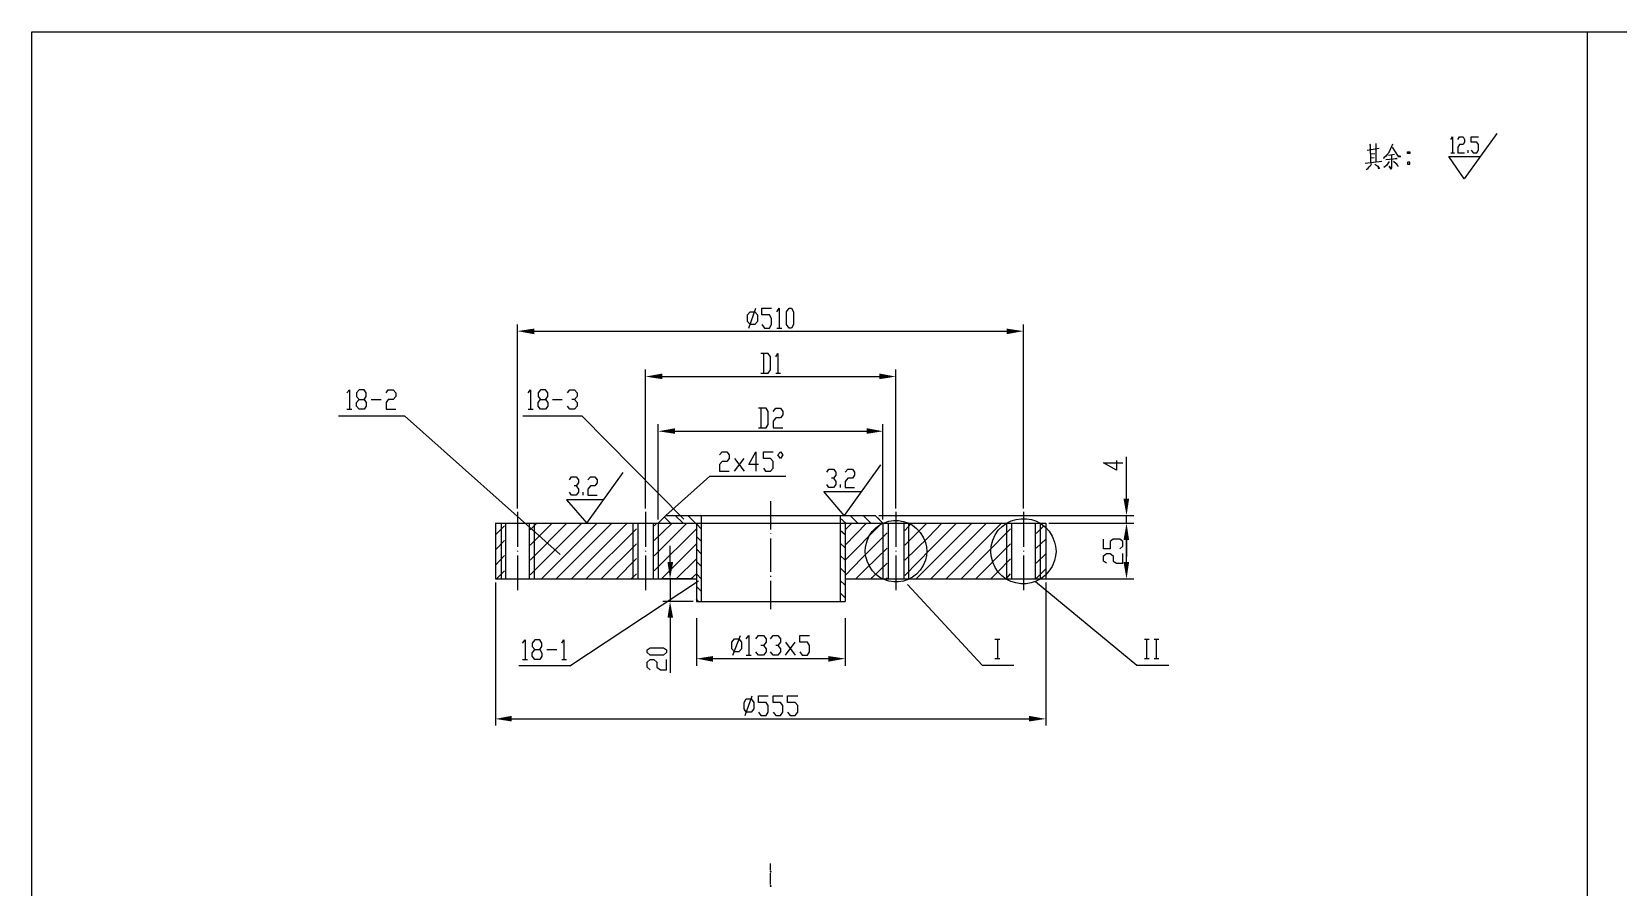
# Model space of a CAD drawing. Header units: millimetres. Extents: x -282 to 814, y -766 to 620.
# Drawn here: x -282 to 277, y -281 to 20 of the extents above; entities that cross this region are included whole.
import ezdxf

# ---------------------------------------------------------------- set-up
doc = ezdxf.new("R2010")
doc.units = ezdxf.units.MM
doc.layers.add('1', color=7, linetype='Continuous')

msp = doc.modelspace()

# ---------------------------------------------------------------- hatches: boundary and pattern name
h = msp.add_hatch(color=0)
h.dxf.hatch_style = 2
h.paths.add_polyline_path([(-105.3, -84.458268), (-105.3, -86.438268), (-111.24, -85.358268)])
h = msp.add_hatch(color=0)
h.dxf.hatch_style = 2
h.paths.add_polyline_path([(61.2, -84.458268), (61.2, -86.438268), (67.14, -85.358268)])
h = msp.add_hatch(color=0)
h.dxf.hatch_style = 2
h.paths.add_polyline_path([(-60.12, -100.298268), (-60.12, -102.278268), (-66.06, -101.378268)])
h = msp.add_hatch(color=0)
h.dxf.hatch_style = 2
h.paths.add_polyline_path([(16.38, -100.298268), (16.38, -102.278268), (22.14, -101.378268)])
h = msp.add_hatch(color=0)
h.dxf.hatch_style = 2
h.paths.add_polyline_path([(-55.62, -119.558268), (-55.62, -121.538268), (-61.56, -120.638268)])
h = msp.add_hatch(color=0)
h.dxf.hatch_style = 2
h.paths.add_polyline_path([(11.88, -119.558268), (11.88, -121.538268), (17.64, -120.638268)])
h = msp.add_hatch(color=0)
h.dxf.hatch_style = 2
h.paths.add_polyline_path([(102.42, -144.398268), (104.4, -144.398268), (103.5, -150.338268)])
h = msp.add_hatch(color=0)
h.dxf.hatch_style = 2
h.paths.add_polyline_path([(102.42, -158.978268), (104.4, -158.978268), (103.5, -153.038268)])
h = msp.add_hatch(color=0)
h.dxf.hatch_style = 2
h.paths.add_polyline_path([(102.42, -158.978268), (104.4, -158.978268), (103.5, -153.038268)])
h = msp.add_hatch(color=0)
h.dxf.hatch_style = 2
h.paths.add_polyline_path([(-58.32, -166.718268), (-56.34, -166.718268), (-57.42, -172.658268)])
h = msp.add_hatch(color=0)
h.dxf.hatch_style = 2
h.paths.add_polyline_path([(102.42, -166.718268), (104.4, -166.718268), (103.5, -172.658268)])
h = msp.add_hatch(color=0)
h.dxf.hatch_style = 2
h.paths.add_polyline_path([(-58.32, -186.338268), (-56.34, -186.338268), (-57.42, -180.578268)])
h = msp.add_hatch(color=0)
h.dxf.hatch_style = 2
h.paths.add_polyline_path([(-42.3, -199.838268), (-42.3, -201.818268), (-48.06, -200.738268)])
h = msp.add_hatch(color=0)
h.dxf.hatch_style = 2
h.paths.add_polyline_path([(-1.62, -199.838268), (-1.62, -201.818268), (4.32, -200.738268)])
h = msp.add_hatch(color=0)
h.dxf.hatch_style = 2
h.paths.add_polyline_path([(-113.22, -220.898268), (-113.22, -222.878268), (-118.98, -221.978268)])
h = msp.add_hatch(color=0)
h.dxf.hatch_style = 2
h.paths.add_polyline_path([(69.12, -220.898268), (69.12, -222.878268), (75.06, -221.978268)])
h = msp.add_hatch(color=0)
h.dxf.hatch_style = 2
h.paths.add_polyline_path([(-21.6, -275.798268), (-21.78, -276.158268), (-22.14, -276.158268), (-22.32, -275.798268), (-22.14, -275.438268), (-21.78, -275.438268)])
h = msp.add_hatch(color=0)
h.dxf.hatch_style = 2
h.paths.add_polyline_path([(-21.6, -280.838268), (-21.78, -281.198268), (-22.14, -281.198268), (-22.32, -280.838268), (-22.14, -280.478268), (-21.78, -280.478268)])

# ---------------------------------------------------------------- linework, layer by layer
at = {"layer": '1', "color": 0, "lineweight": 25}
for points in [[(-282.42, 20.121732), (814.14, 20.121732)], [(-282.42, -765.578268), (-282.42, 20.121732)], [(265.86, 20.121732), (265.86, -765.578268)], [(234, -15.698268), (222.48, -31.718268), (217.08, -23.798268), (228.24, -23.798268)], [(188.28, -21.638268), (192.6, -20.918268)], [(189.18, -19.478268), (189.36, -19.838268), (189.54, -25.778268)], [(191.34, -19.298268), (191.34, -19.478268), (191.34, -25.598268)], [(197.1, -20.558268), (199.26, -23.798268), (200.16, -23.798268), (199.26, -23.618268), (198.72, -23.078268)], [(203.4, -22.178268), (203.4, -22.718268), (202.5, -22.718268), (202.5, -22.178268), (203.4, -22.178268)], [(217.8, -17.858268), (218.34, -16.958268), (218.34, -22.538268)], [(220.32, -17.858268), (220.86, -16.958268), (222.12, -16.958268), (222.66, -17.858268), (222.66, -18.758268), (222.12, -19.658268), (220.86, -19.658268), (220.32, -20.558268), (220.32, -22.538268), (222.66, -22.538268)], [(223.92, -22.538268), (223.92, -21.638268)], [(225, -21.638268), (225.72, -22.538268), (226.98, -22.538268), (227.52, -21.638268), (227.52, -19.658268), (226.98, -18.758268), (225, -18.758268), (225, -16.958268), (227.52, -16.958268)], [(187.56, -26.138268), (193.5, -25.418268)], [(189.72, -26.318268), (189.72, -26.498268), (189.36, -27.218268), (188.82, -27.758268), (188.28, -28.298268), (187.92, -28.478268)], [(189.36, -24.338268), (190.8, -24.158268)], [(189.54, -22.898268), (190.98, -22.718268)], [(190.98, -26.498268), (192.06, -27.218268), (192.42, -27.758268), (192.6, -28.118268), (192.24, -27.578268)], [(196.02, -25.598268), (195.84, -25.958268), (195.12, -27.038268), (194.22, -27.758268)], [(194.94, -24.878268), (198.9, -24.518268), (198.72, -24.518268), (198.18, -24.698268)], [(198, -23.078268), (195.84, -23.438268)], [(196.92, -23.258268), (196.92, -27.218268), (196.92, -27.758268), (196.74, -28.298268), (196.02, -27.218268), (196.74, -28.118268)], [(197.64, -25.418268), (198.54, -26.318268), (198.9, -26.858268), (199.26, -27.398268), (198.9, -26.678268)], [(202.5, -25.778268), (202.5, -26.498268), (203.4, -26.498268), (203.4, -25.778268), (202.5, -25.778268)], [(217.8, -22.538268), (219.06, -22.538268)], [(-29.7, -84.278268), (-27.18, -77.258268)], [(-25.02, -83.018268), (-24.12, -84.278268), (-22.32, -84.278268), (-21.6, -83.018268), (-21.6, -80.858268), (-22.32, -79.598268), (-25.02, -79.598268), (-25.02, -77.258268), (-21.6, -77.258268)], [(-19.8, -78.518268), (-18.9, -77.258268), (-18.9, -84.278268)], [(-15.48, -84.278268), (-16.38, -83.018268), (-16.38, -78.518268), (-15.48, -77.258268), (-14.58, -77.258268), (-13.86, -78.518268), (-13.86, -83.018268), (-14.58, -84.278268), (-15.48, -84.278268)], [(-111.24, -147.818268), (-111.24, -83.018268)], [(-29.16, -83.018268), (-30.06, -81.938268), (-30.06, -79.598268), (-29.16, -78.518268), (-27.54, -78.518268), (-26.64, -79.598268), (-26.64, -81.938268), (-27.54, -83.018268), (-29.16, -83.018268)], [(67.14, -147.818268), (67.14, -83.018268)], [(-105.3, -85.358268), (61.2, -85.358268)], [(-19.8, -84.278268), (-18, -84.278268)], [(-25.38, -100.118268), (-22.86, -100.118268), (-21.96, -99.038268), (-21.96, -94.358268), (-22.86, -93.278268), (-25.38, -93.278268)], [(-24.48, -93.278268), (-24.48, -100.118268)], [(-20.16, -94.358268), (-19.44, -93.278268), (-19.44, -100.118268)], [(-66.06, -147.818268), (-66.06, -98.858268)], [(-20.16, -100.118268), (-18.54, -100.118268)], [(22.14, -147.818268), (22.14, -98.858268)], [(-171.36, -107.138268), (-170.46, -106.058268), (-170.46, -112.898268)], [(-167.04, -112.898268), (-167.94, -111.818268), (-167.94, -110.558268), (-167.04, -109.478268), (-165.24, -109.478268), (-164.52, -108.398268), (-164.52, -107.138268), (-165.24, -106.058268), (-167.04, -106.058268), (-167.94, -107.138268), (-167.94, -108.398268), (-167.04, -109.478268)], [(-157.5, -107.138268), (-156.78, -106.058268), (-154.98, -106.058268), (-154.08, -107.138268), (-154.08, -108.398268), (-154.98, -109.478268), (-156.78, -109.478268), (-157.5, -110.558268), (-157.5, -112.898268), (-154.08, -112.898268)], [(-107.46, -107.138268), (-106.56, -106.058268), (-106.56, -112.898268)], [(-103.14, -112.898268), (-103.86, -111.818268), (-103.86, -110.558268), (-103.14, -109.478268), (-101.34, -109.478268), (-100.44, -108.398268), (-100.44, -107.138268), (-101.34, -106.058268), (-103.14, -106.058268), (-103.86, -107.138268), (-103.86, -108.398268), (-103.14, -109.478268)], [(-93.6, -107.138268), (-92.7, -106.058268), (-91.08, -106.058268), (-90.18, -107.138268), (-90.18, -108.398268), (-91.08, -109.478268), (-91.98, -109.478268)], [(-60.12, -101.378268), (16.38, -101.378268)], [(-165.24, -109.478268), (-164.52, -110.558268), (-164.52, -111.818268), (-165.24, -112.898268), (-167.04, -112.898268)], [(-162.72, -109.478268), (-159.3, -109.478268)], [(-101.34, -109.478268), (-100.44, -110.558268), (-100.44, -111.818268), (-101.34, -112.898268), (-103.14, -112.898268)], [(-98.82, -109.478268), (-95.4, -109.478268)], [(-91.08, -109.478268), (-90.18, -110.558268), (-90.18, -111.818268), (-91.08, -112.898268), (-92.7, -112.898268), (-93.6, -111.818268)], [(-174.24, -115.238268), (-151.02, -115.238268)], [(-171.36, -112.898268), (-169.56, -112.898268)], [(-151.02, -115.238268), (-96.12, -164.018268)], [(-109.26, -115.238268), (-88.56, -115.238268)], [(-107.46, -112.898268), (-105.66, -112.898268)], [(-88.56, -115.238268), (-52.56, -151.598268)], [(-26.28, -119.378268), (-23.58, -119.378268), (-22.86, -118.298268), (-22.86, -113.618268), (-23.58, -112.538268), (-26.28, -112.538268)], [(-25.38, -112.538268), (-25.38, -119.378268)], [(-21.06, -113.618268), (-20.16, -112.538268), (-18.54, -112.538268), (-17.64, -113.618268), (-17.64, -114.878268), (-18.54, -115.958268), (-20.16, -115.958268), (-21.06, -117.038268), (-21.06, -119.378268), (-17.64, -119.378268)], [(-61.56, -151.778268), (-61.56, -118.118268)], [(-55.62, -120.638268), (11.88, -120.638268)], [(17.64, -151.778268), (17.64, -118.118268)], [(-39.96, -128.918268), (-39.06, -127.838268), (-37.44, -127.838268), (-36.54, -128.918268), (-36.54, -130.178268), (-37.44, -131.258268), (-39.06, -131.258268), (-39.96, -132.338268), (-39.96, -134.678268), (-36.54, -134.678268)], [(-26.28, -132.338268), (-29.7, -132.338268), (-27.18, -127.838268), (-27.18, -134.678268)], [(-24.48, -133.598268), (-23.76, -134.678268), (-21.96, -134.678268), (-21.06, -133.598268), (-21.06, -131.258268), (-21.96, -130.178268), (-24.48, -130.178268), (-24.48, -127.838268), (-21.06, -127.838268)], [(-19.44, -128.918268), (-18.54, -127.838268), (-17.64, -128.918268), (-18.54, -130.178268), (-19.44, -128.918268)], [(-34.74, -134.678268), (-31.32, -130.178268)], [(-34.74, -130.178268), (-31.32, -134.678268)], [(16.74, -132.518268), (3.96, -150.338268), (-3.24, -141.878268), (9.9, -141.878268)], [(-2.16, -135.038268), (-1.44, -133.958268), (0.18, -133.958268), (1.08, -135.038268), (1.08, -136.118268), (0.18, -137.198268), (-0.54, -137.198268)], [(4.32, -135.038268), (5.22, -133.958268), (6.84, -133.958268), (7.56, -135.038268), (7.56, -136.118268), (6.84, -137.198268), (5.22, -137.198268), (4.32, -138.278268), (4.32, -140.438268), (7.56, -140.438268)], [(99.9, -130.898268), (99.9, -134.318268), (95.4, -131.798268), (102.24, -131.798268)], [(103.5, -144.398268), (103.5, -129.638268)], [(-80.82, -144.758268), (-93.96, -144.758268), (-86.76, -153.038268), (-73.98, -135.218268)], [(-92.88, -137.738268), (-92.16, -136.658268), (-90.54, -136.658268), (-89.64, -137.738268), (-89.64, -138.818268), (-90.54, -139.898268), (-91.26, -139.898268)], [(-86.4, -137.738268), (-85.5, -136.658268), (-83.88, -136.658268), (-83.16, -137.738268), (-83.16, -138.818268), (-83.88, -139.898268), (-85.5, -139.898268), (-86.4, -140.978268), (-86.4, -143.138268), (-83.16, -143.138268)], [(-58.86, -150.338268), (-43.38, -136.478268)], [(-43.38, -136.478268), (-16.56, -136.478268)], [(0.18, -137.198268), (1.08, -138.278268), (1.08, -139.358268), (0.18, -140.438268), (-1.44, -140.438268), (-2.16, -139.358268)], [(2.7, -140.438268), (2.7, -139.358268)], [(-90.54, -139.898268), (-89.64, -140.978268), (-89.64, -142.058268), (-90.54, -143.138268), (-92.16, -143.138268), (-92.88, -142.058268)], [(-88.02, -143.138268), (-88.02, -142.058268)], [(-21.96, -145.298268), (-21.96, -155.198268)], [(-111.24, -149.078268), (-111.24, -161.318268)], [(-66.06, -149.078268), (-66.06, -161.318268)], [(-61.56, -153.038268), (-58.86, -150.338268), (14.94, -150.338268)], [(-57.24, -153.038268), (-59.4, -150.878268)], [(-52.74, -153.038268), (-55.62, -150.338268)], [(-48.42, -153.038268), (-51.12, -150.338268)], [(-46.44, -150.518268), (-46.8, -150.338268)], [(-46.44, -150.338268), (-46.44, -180.578268)], [(2.52, -150.338268), (2.52, -180.578268)], [(8.82, -153.038268), (6.12, -150.338268)], [(13.32, -153.038268), (10.62, -150.338268)], [(14.94, -150.338268), (17.64, -153.038268)], [(16.38, -151.778268), (14.94, -150.338268)], [(16.2, -150.338268), (106.02, -150.338268)], [(22.14, -149.078268), (22.14, -161.318268)], [(67.14, -149.078268), (67.14, -161.318268)], [(103.5, -153.038268), (103.5, -150.338268)], [(-118.98, -153.038268), (-118.98, -172.658268)], [(-118.98, -153.038268), (75.06, -153.038268)], [(-118.98, -157.178268), (-115.74, -153.938268)], [(-117, -153.038268), (-117, -172.658268)], [(-115.38, -153.038268), (-115.38, -172.658268)], [(-107.1, -153.038268), (-107.1, -172.658268)], [(-106.74, -155.378268), (-104.4, -153.038268)], [(-106.74, -160.778268), (-99, -153.038268)], [(-106.74, -165.998268), (-93.78, -153.038268)], [(-106.74, -171.218268), (-88.56, -153.038268)], [(-105.3, -153.038268), (-105.3, -172.658268)], [(-102.78, -172.658268), (-83.16, -153.038268)], [(-97.56, -172.658268), (-77.94, -153.038268)], [(-92.16, -172.658268), (-72.54, -153.038268)], [(-86.94, -172.658268), (-69.3, -155.018268)], [(-70.56, -153.038268), (-70.56, -172.658268)], [(-68.76, -153.038268), (-68.76, -172.658268)], [(-63.36, -153.038268), (-63.36, -172.658268)], [(-63, -153.938268), (-62.1, -153.038268)], [(-63, -159.158268), (-56.7, -153.038268)], [(-63, -164.558268), (-51.48, -153.038268)], [(-63, -169.778268), (-48.06, -155.018268)], [(-61.56, -153.038268), (-61.56, -172.658268)], [(-48.06, -153.038268), (-48.06, -180.578268)], [(-46.44, -155.018268), (-48.06, -153.218268)], [(4.5, -153.038268), (2.52, -151.238268)], [(4.32, -157.178268), (2.52, -155.558268)], [(4.32, -155.378268), (6.66, -153.038268)], [(4.32, -160.778268), (11.88, -153.038268)], [(4.32, -165.998268), (17.28, -153.038268)], [(4.32, -153.038268), (4.32, -180.578268)], [(4.32, -171.398268), (10.08, -165.458268), (19.08, -156.458268)], [(17.64, -153.038268), (17.64, -172.658268)], [(19.44, -153.038268), (19.44, -172.658268)], [(25.02, -153.038268), (25.02, -172.658268)], [(25.38, -155.558268), (27.72, -153.038268)], [(38.34, -153.038268), (33.66, -157.898268), (25.38, -165.998268)], [(25.38, -171.398268), (34.56, -162.038268), (43.56, -153.038268)], [(25.38, -160.778268), (31.5, -154.658268)], [(26.64, -153.038268), (26.64, -172.658268)], [(29.34, -172.658268), (48.96, -153.038268)], [(31.5, -154.658268), (33.12, -153.038268)], [(34.56, -172.658268), (54.18, -153.038268)], [(39.96, -172.658268), (59.4, -153.038268)], [(45.18, -172.658268), (62.64, -155.018268)], [(61.2, -153.038268), (61.2, -172.658268)], [(63, -153.038268), (63, -172.658268)], [(71.28, -153.038268), (71.28, -172.658268)], [(71.64, -156.638268), (74.34, -153.938268)], [(73.08, -153.038268), (73.08, -172.658268)], [(75.06, -153.038268), (75.06, -172.658268)], [(76.14, -153.038268), (106.02, -153.038268)], [(76.14, -153.038268), (106.02, -153.038268)], [(-118.98, -162.398268), (-115.74, -159.158268)], [(-81.72, -172.658268), (-69.3, -160.238268)], [(-60.48, -172.658268), (-48.06, -160.238268)], [(-57.42, -166.718268), (-57.42, -160.958268)], [(-46.44, -159.338268), (-48.06, -157.718268)], [(-46.44, -163.838268), (-48.06, -162.038268)], [(-21.96, -156.638268), (-21.96, -156.818268)], [(-21.96, -158.438268), (-21.96, -170.138268)], [(4.32, -161.678268), (2.52, -160.058268)], [(11.52, -169.238268), (19.08, -161.858268)], [(50.4, -172.658268), (62.64, -160.238268)], [(71.64, -161.858268), (75.06, -158.618268)], [(101.16, -162.038268), (102.24, -161.138268), (102.24, -159.518268), (101.16, -158.618268), (98.82, -158.618268), (97.74, -159.518268), (97.74, -162.038268), (95.4, -162.038268), (95.4, -158.618268)], [(103.5, -166.718268), (103.5, -158.978268)], [(103.5, -158.978268), (103.5, -164.738268)], [(-118.98, -167.798268), (-115.74, -164.378268)], [(-111.24, -162.758268), (-111.24, -162.938268)], [(-111.24, -164.378268), (-111.24, -176.618268)], [(-76.32, -172.658268), (-69.3, -165.458268)], [(-66.06, -162.758268), (-66.06, -162.938268)], [(-66.06, -164.378268), (-66.06, -176.618268)], [(-55.26, -172.658268), (-48.06, -165.638268)], [(-46.44, -168.158268), (-48.06, -166.538268)], [(4.32, -165.998268), (2.52, -164.378268)], [(13.86, -172.118268), (19.08, -167.078268)], [(22.14, -162.758268), (22.14, -162.938268)], [(22.14, -164.378268), (22.14, -176.618268)], [(58.14, -170.138268), (62.64, -165.638268)], [(67.14, -162.758268), (67.14, -162.938268)], [(67.14, -164.378268), (67.14, -176.618268)], [(71.64, -167.078268), (75.06, -163.838268)], [(96.48, -167.078268), (95.4, -166.358268), (95.4, -164.558268), (96.48, -163.658268), (97.74, -163.658268), (98.82, -164.558268), (98.82, -166.358268), (99.9, -167.078268), (102.24, -167.078268), (102.24, -163.658268)], [(-118.98, -172.658268), (-48.06, -172.658268)], [(-118.62, -172.658268), (-115.74, -169.778268)], [(-71.1, -172.658268), (-69.3, -170.858268)], [(-49.32, -172.658268), (-59.94, -172.658268)], [(-57.42, -172.658268), (-57.42, -180.578268)], [(-50.04, -172.658268), (-48.06, -170.858268)], [(-46.44, -172.658268), (-48.06, -170.858268)], [(-21.96, -171.578268), (-21.96, -171.938268)], [(4.32, -170.498268), (2.52, -168.698268)], [(4.32, -174.818268), (2.52, -173.198268)], [(4.32, -172.658268), (75.06, -172.658268)], [(8.1, -172.658268), (11.52, -169.238268)], [(13.5, -172.658268), (13.86, -172.118268)], [(18.72, -172.658268), (19.08, -172.298268)], [(55.62, -172.658268), (58.14, -170.138268)], [(60.84, -172.658268), (61.02, -172.658268)], [(61.02, -172.658268), (62.64, -170.858268)], [(71.46, -172.658268), (106.02, -172.658268)], [(71.64, -172.478268), (75.06, -169.058268)], [(-118.98, -173.918268), (-118.98, -224.318268)], [(-92.7, -203.258268), (-47.34, -173.378268)], [(-46.44, -176.978268), (-48.06, -175.358268)], [(-21.96, -173.378268), (-21.96, -183.278268)], [(4.32, -179.318268), (2.52, -177.518268)], [(26.28, -174.638268), (52.56, -203.078268)], [(71.46, -173.558268), (107.1, -203.078268), (118.44, -203.078268)], [(75.06, -173.918268), (75.06, -224.318268)], [(-49.32, -180.578268), (-59.94, -180.578268)], [(-47.34, -180.578268), (-48.06, -179.678268)], [(-48.06, -180.578268), (4.32, -180.578268)], [(-57.42, -186.338268), (-57.42, -205.778268)], [(-48.06, -186.518268), (-48.06, -203.258268)], [(4.32, -186.518268), (4.32, -203.258268)], [(-109.44, -195.338268), (-108.54, -194.078268), (-108.54, -201.098268)], [(-105.12, -201.098268), (-106.02, -199.838268), (-106.02, -198.758268), (-105.12, -197.498268), (-103.32, -197.498268), (-102.6, -196.418268), (-102.6, -195.338268), (-103.32, -194.078268), (-105.12, -194.078268), (-106.02, -195.338268), (-106.02, -196.418268), (-105.12, -197.498268)], [(-95.58, -195.338268), (-94.86, -194.078268), (-94.86, -201.098268)], [(-34.74, -198.398268), (-35.64, -197.318268), (-35.64, -194.978268), (-34.74, -193.718268), (-33.12, -193.718268), (-32.22, -194.978268), (-32.22, -197.318268), (-33.12, -198.398268), (-34.74, -198.398268)], [(-35.28, -199.478268), (-32.58, -192.638268)], [(-30.6, -193.718268), (-29.7, -192.638268), (-29.7, -199.478268)], [(-27.18, -193.718268), (-26.28, -192.638268), (-24.48, -192.638268), (-23.58, -193.718268), (-23.58, -194.978268), (-24.48, -196.058268), (-25.38, -196.058268)], [(-21.96, -193.718268), (-21.06, -192.638268), (-19.44, -192.638268), (-18.54, -193.718268), (-18.54, -194.978268), (-19.44, -196.058268), (-20.16, -196.058268)], [(-16.74, -199.478268), (-13.32, -194.978268)], [(-16.74, -194.978268), (-13.32, -199.478268)], [(-11.7, -198.398268), (-10.8, -199.478268), (-9, -199.478268), (-8.28, -198.398268), (-8.28, -196.058268), (-9, -194.978268), (-11.7, -194.978268), (-11.7, -192.638268), (-8.28, -192.638268)], [(57.06, -193.898268), (58.86, -193.898268)], [(57.96, -193.898268), (57.96, -200.738268)], [(109.8, -193.898268), (111.42, -193.898268)], [(110.52, -193.898268), (110.52, -200.738268)], [(113.22, -193.898268), (114.84, -193.898268)], [(113.94, -193.898268), (113.94, -200.738268)], [(-109.44, -201.098268), (-107.64, -201.098268)], [(-103.32, -197.498268), (-102.6, -198.758268), (-102.6, -199.838268), (-103.32, -201.098268), (-105.12, -201.098268)], [(-100.8, -197.498268), (-97.38, -197.498268)], [(-95.58, -201.098268), (-93.96, -201.098268)], [(-58.68, -198.578268), (-59.76, -199.478268), (-64.44, -199.478268), (-65.52, -198.578268), (-65.52, -197.678268), (-64.44, -196.958268), (-59.76, -196.958268), (-58.68, -197.678268), (-58.68, -198.578268)], [(-64.44, -204.698268), (-65.52, -203.798268), (-65.52, -201.998268), (-64.44, -201.098268), (-63.18, -201.098268), (-62.1, -201.998268), (-62.1, -203.798268), (-60.84, -204.698268), (-58.68, -204.698268), (-58.68, -201.098268)], [(-42.3, -200.738268), (-1.62, -200.738268)], [(-30.6, -199.478268), (-28.8, -199.478268)], [(-24.48, -196.058268), (-23.58, -197.318268), (-23.58, -198.398268), (-24.48, -199.478268), (-26.28, -199.478268), (-27.18, -198.398268)], [(-19.44, -196.058268), (-18.54, -197.318268), (-18.54, -198.398268), (-19.44, -199.478268), (-21.06, -199.478268), (-21.96, -198.398268)], [(57.06, -200.738268), (58.86, -200.738268)], [(109.8, -200.738268), (111.42, -200.738268)], [(113.22, -200.738268), (114.84, -200.738268)], [(-92.7, -203.258268), (-110.7, -203.258268)], [(52.56, -203.078268), (63.72, -203.078268)], [(-30.6, -219.638268), (-31.32, -218.378268), (-31.32, -216.218268), (-30.6, -214.958268), (-28.8, -214.958268), (-27.9, -216.218268), (-27.9, -218.378268), (-28.8, -219.638268), (-30.6, -219.638268)], [(-30.96, -220.718268), (-28.44, -213.878268)], [(-26.28, -219.638268), (-25.38, -220.718268), (-23.58, -220.718268), (-22.86, -219.638268), (-22.86, -217.298268), (-23.58, -216.218268), (-26.28, -216.218268), (-26.28, -213.878268), (-22.86, -213.878268)], [(-21.06, -219.638268), (-20.16, -220.718268), (-18.54, -220.718268), (-17.64, -219.638268), (-17.64, -217.298268), (-18.54, -216.218268), (-21.06, -216.218268), (-21.06, -213.878268), (-17.64, -213.878268)], [(-16.02, -219.638268), (-15.12, -220.718268), (-13.32, -220.718268), (-12.42, -219.638268), (-12.42, -217.298268), (-13.32, -216.218268), (-16.02, -216.218268), (-16.02, -213.878268), (-12.42, -213.878268)], [(-113.22, -221.978268), (69.12, -221.978268)], [(-21.96, -275.258268), (-21.96, -272.918268)], [(-21.96, -280.298268), (-21.96, -276.338268)]]:
    msp.add_lwpolyline(points, dxfattribs=at)
for points, knots in [([(197.28, -19.478268), (197.28, -19.478268), (197.1, -19.838268), (197.1, -19.838268), (195.84, -22.538268), (196.2, -22.358268), (194.22, -24.338268), (194.22, -24.338268), (194.04, -24.698268), (194.04, -24.698268)], [0, 0, 0, 0, 1, 1, 1, 2, 2, 2, 3, 3, 3, 3]), ([(33.12, -162.938268), (33.12, -162.938268), (32.94, -161.318268), (32.94, -161.318268), (32.94, -161.318268), (32.58, -159.878268), (32.58, -159.878268), (28.98, -148.718268), (13.32, -149.798268), (11.52, -161.318268), (11.52, -161.318268), (11.34, -162.938268), (11.34, -162.938268), (11.34, -162.938268), (11.52, -164.378268), (11.52, -164.378268), (13.5, -175.898268), (28.98, -177.158268), (32.58, -165.998268), (32.58, -165.998268), (32.94, -164.378268), (32.94, -164.378268), (32.94, -164.378268), (33.12, -162.938268), (33.12, -162.938268)], [0, 0, 0, 0, 1, 1, 1, 2, 2, 2, 3, 3, 3, 4, 4, 4, 5, 5, 5, 6, 6, 6, 7, 7, 7, 8, 8, 8, 8]), ([(78.66, -162.938268), (78.66, -162.938268), (78.48, -161.138268), (78.48, -161.138268), (78.48, -161.138268), (78.12, -159.698268), (78.12, -159.698268), (74.52, -147.818268), (57.78, -149.078268), (55.8, -161.138268), (55.8, -161.138268), (55.62, -162.938268), (55.62, -162.938268), (55.62, -162.938268), (55.8, -164.558268), (55.8, -164.558268), (57.78, -176.798268), (74.34, -177.878268), (78.12, -166.178268), (78.12, -166.178268), (78.48, -164.558268), (78.48, -164.558268), (78.48, -164.558268), (78.66, -162.938268), (78.66, -162.938268)], [0, 0, 0, 0, 1, 1, 1, 2, 2, 2, 3, 3, 3, 4, 4, 4, 5, 5, 5, 6, 6, 6, 7, 7, 7, 8, 8, 8, 8])]:
    msp.add_open_spline(points, degree=3, knots=knots, dxfattribs=at)

doc.saveas('drawing.dxf')
